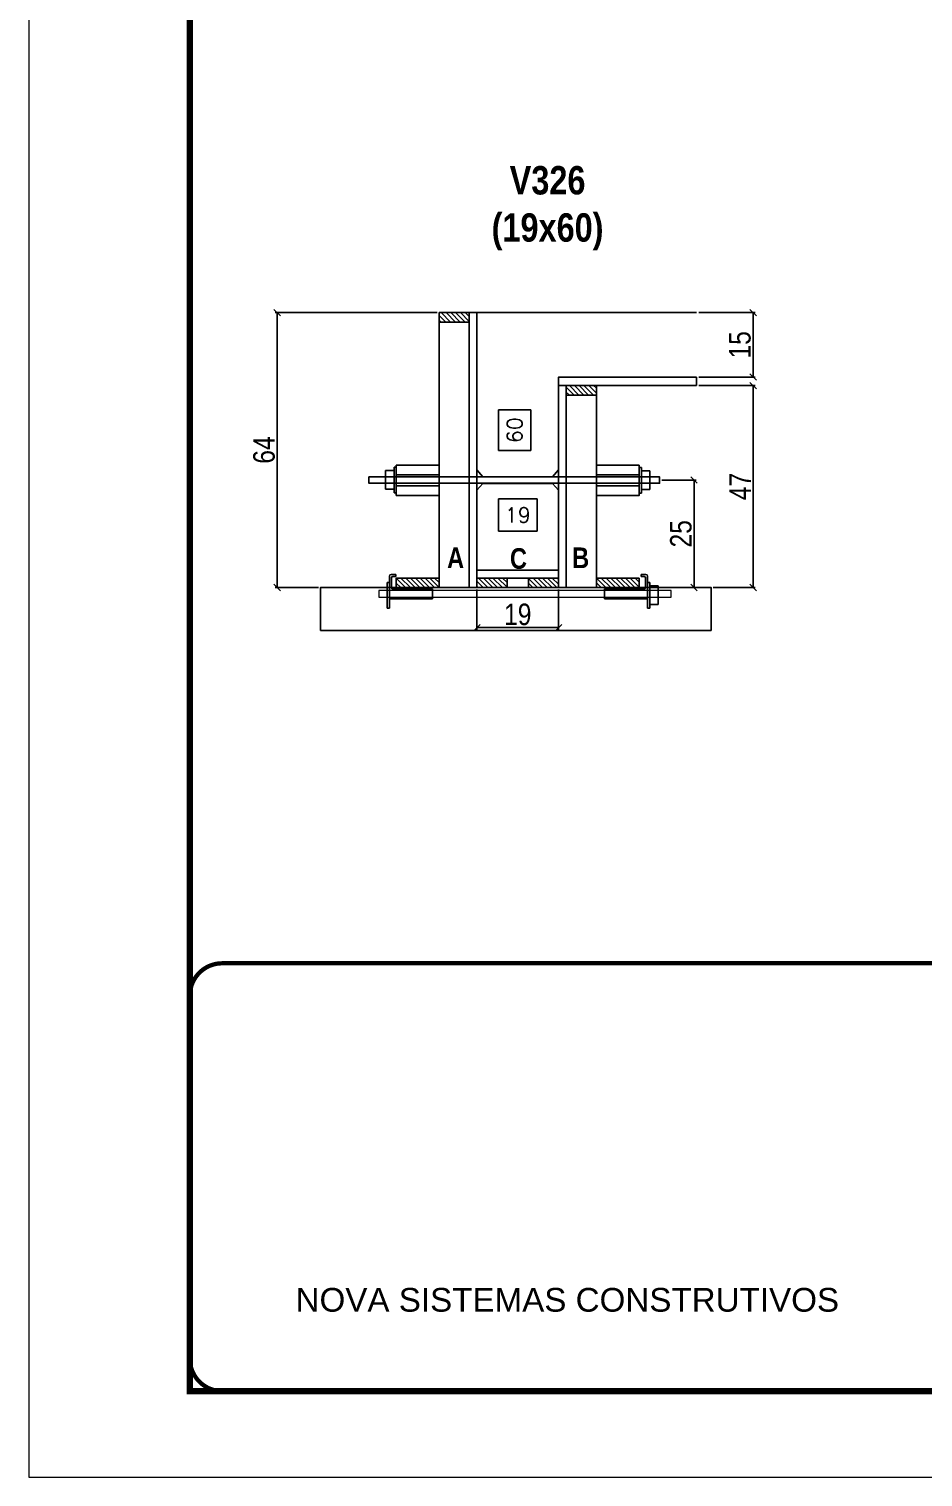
# Model space of a CAD drawing. Extents: x -3394 to 16474, y -5031 to 14397.
# Drawn here: x 5857 to 6274, y 3009 to 3684 of the extents above; entities that cross this region are included whole.
import ezdxf

# ---------------------------------------------------------------- set-up
doc = ezdxf.new("R2010")
doc.units = 0
doc.linetypes.add('CONTINUO', pattern=[0])
doc.linetypes.add('DASHED', pattern=[0.75, 0.5, -0.25])
doc.layers.get('0').update_dxf_attribs({"linetype": 'CONTINUOUS'})
doc.layers.get('Defpoints').update_dxf_attribs({"linetype": 'CONTINUOUS'})
for name, color, linetype in [('1HACHURA MADEIRAS', 1, 'CONTINUOUS'), ('barrote', 251, 'CONTINUOUS'), ('COTA', 241, 'CONTINUOUS'), ('Cota Seção (2x)', 4, 'CONTINUOUS'), ('detalhes', 4, 'CONTINUOUS'), ('NOMENCLATURA', 7, 'CONTINUOUS'), ('Painéis', 200, 'CONTINUOUS'), ('presilha', 1, 'CONTINUOUS'), ('SARR_2.2x10', 60, 'CONTINUOUS'), ('SARR_2.2x7', 40, 'CONTINUOUS'), ('SARR_3.5x7', 81, 'CONTINUOUS'), ('Tubo de PVC', 51, 'CONTINUOUS')]:
    doc.layers.add(name, color=color, linetype=linetype)
for name, color, linetype, lineweight in [('CONCRETO', 251, 'CONTINUOUS', 25), ('Folhas', 255, 'CONTINUOUS', 9), ('SARRAFO DE PRESSAO', 251, 'DASHED', 9), ('SCO-___-LAJ', 2, 'CONTINUOUS', 0)]:
    doc.layers.add(name, color=color, linetype=linetype, lineweight=lineweight)
doc.styles.add('ARIAL', font='arial.ttf')
doc.styles.add('COTA TECNICA 2X', font='techl___.ttf', dxfattribs={"height": 10})
doc.styles.add('ROMANS', font='romans.shx')
doc.styles.add('TECNICA', font='techb___.ttf', dxfattribs={"height": 10})
doc.dimstyles.new('Cota Seção interna', dxfattribs={"dimtxt": 7, "dimasz": 6, "dimexe": 0.18, "dimexo": 2, "dimgap": -4, "dimtad": 3, "dimdec": 1, "dimlfac": 0.5, "dimzin": 12, "dimdsep": 46, "dimtxsty": 'ROMANS', "dimblk": 'ARCHTICK', "dimcen": 0.09, "dimse1": 1, "dimse2": 1, "dimsd1": 1, "dimsd2": 1, "dimclrd": 180, "dimclre": 5, "dimclrt": 1, "dimadec": 0, "dimazin": 3, "dimtfac": 1, "dimtdec": 1, "dimtofl": 0, "dimtmove": 0, "dimatfit": 3, "dimldrblk": 'ARCHTICK', "dimfxl": 1, "dimtolj": 1, "dimtzin": 0, "dimarcsym": 0})
doc.dimstyles.new('SECAO', dxfattribs={"dimscale": 0.333333, "dimtxt": 5, "dimasz": 9, "dimexe": 3, "dimexo": 3, "dimgap": 3, "dimtad": 1, "dimdec": 1, "dimlfac": 0.5, "dimzin": 12, "dimdsep": 46, "dimtxsty": 'COTA TECNICA 2X', "dimblk1": 'OBLIQUE', "dimblk2": 'OBLIQUE', "dimsah": 1, "dimcen": 0.9, "dimclrd": 4, "dimclre": 4, "dimclrt": 240, "dimadec": 1, "dimazin": 3, "dimtfac": 1, "dimtdec": 1, "dimtmove": 0, "dimatfit": 3, "dimfxl": 1, "dimtolj": 1, "dimtzin": 12, "dimarcsym": 0})

# ---------------------------------------------------------------- blocks, each defined once
blk = doc.blocks.new('9999999999')
at = {"color": 30, "linetype": 'CONTINUO', "const_width": 2}
blk.add_lwpolyline([(99583.98, 34230.21), (99583.98, 34414.45, 0.414214), (99568.98, 34429.45), (98228.98, 34429.45, 0.414214), (98213.98, 34414.45), (98213.98, 34245.21, 0.414214), (98228.98, 34230.21), (99583.98, 34230.21)], format="xyb", dxfattribs=at)
at = {"layer": 'Folhas'}
blk.add_lwpolyline([(98138.98, 34190.21), (99623.98, 34190.21), (99623.98, 35240.21), (98138.98, 35240.21)], close=True, dxfattribs=at)
at = {"layer": 'Folhas', "color": 30, "const_width": 3}
blk.add_lwpolyline([(98213.98, 34230.21), (99583.98, 34230.21), (99583.98, 35200.21), (98213.98, 35200.21)], close=True, dxfattribs=at)
at = {"color": 7, "linetype": 'Continuous', "ltscale": 5, "style": 'ARIAL'}
blk.add_text('NOVA SISTEMAS CONSTRUTIVOS', height=11.0592, dxfattribs=at).set_placement((98263.19, 34267.21))
blk = doc.blocks.new('_Oblique')
at = {"color": 0, "linetype": 'ByBlock', "lineweight": -2}
blk.add_line((-0.5, -0.5), (0.5, 0.5), dxfattribs=at)
blk = doc.blocks.new('*D1222')
at = {"layer": 'COTA', "color": 4, "lineweight": -2, "transparency": 16777216}
for p, q in [((6065.94, 3422.63), (6065.94, 3403.96)), ((6103.94, 3422.63), (6103.94, 3403.96)), ((6065.94, 3404.96), (6103.94, 3404.96))]:
    blk.add_line(p, q, dxfattribs=at)
at = {"layer": 'Defpoints', "color": 0, "transparency": 16777216}
for p in [(6065.94, 3423.63), (6103.94, 3423.63), (6103.94, 3404.96)]:
    blk.add_point(p, dxfattribs=at)
at = {"layer": 'COTA', "color": 4, "lineweight": -2, "transparency": 16777216, "xscale": 3, "yscale": 3, "zscale": 3, "rotation": 180}
blk.add_blockref('_Oblique', (6065.94, 3404.96), dxfattribs=at)
at = {"layer": 'COTA', "color": 4, "lineweight": -2, "transparency": 16777216, "xscale": 3, "yscale": 3, "zscale": 3}
blk.add_blockref('_Oblique', (6103.94, 3404.96), dxfattribs=at)
at = {"layer": 'COTA', "color": 240, "transparency": 16777216, "insert": (6084.94, 3411.05), "char_height": 10, "attachment_point": 5, "style": 'COTA TECNICA 2X'}
blk.add_mtext('\\A1;19', dxfattribs=at)
blk = doc.blocks.new('PRESILHA METÁLICA 1')
at = {"layer": 'presilha'}
for p, q in [((12, 21), (8.6, 21)), ((12, 21), (12, 19.5)), ((0, 13), (6, 13)), ((0, 13), (0, 0)), ((6, 15.5), (7.5, 15.5)), ((6, -2.5), (6, 15.5)), ((6, 13), (6, 0)), ((7.5, 10.6), (7.5, 19.9)), ((7.5, 15.5), (7.5, -2.5)), ((9, 11.6), (9, 18.9)), ((12, 19.5), (9.6, 19.5)), ((37.5, 11), (9.6, 11)), ((37.5, 11), (37.5, 4.1)), ((6, 0), (0, 0)), ((37.5, 4.1), (7.5, 4.1)), ((7.5, -2.5), (6, -2.5))]:
    blk.add_line(p, q, dxfattribs=at)
for centre, radius, start, end in [((8.6, 19.9), 1.14, 90, 180), ((9.6, 18.9), 0.57, 90, 180), ((9.6, 11.6), 0.57, 180, 270)]:
    blk.add_arc(centre, radius, start, end, dxfattribs=at)
blk = doc.blocks.new('PRESILHA METÁLICA 2')
at = {"layer": 'presilha'}
for p, q in [((-5.2, 23.5), (-5.2, 22)), ((-5.2, 23.5), (-1.9, 23.5)), ((-5.2, 22), (-2.8, 22)), ((-2.2, 14.1), (-2.2, 21.4)), ((-0.8, 14.6), (-0.8, 22.4)), ((-30.8, 13.5), (-30.8, 6.6)), ((-30.8, 13.5), (-2.8, 13.5)), ((0.8, 18), (-0.8, 18)), ((-0.8, 18), (-0.8, 0)), ((0.8, 0), (0.8, 18)), ((-30.8, 6.6), (-0.8, 6.6)), ((-0.8, 0), (0.8, 0))]:
    blk.add_line(p, q, dxfattribs=at)
for centre, radius, start, end in [((-2.8, 21.4), 0.57, 0, 90), ((-1.9, 22.4), 1.14, 0, 90), ((-2.8, 14.1), 0.57, 270, 0)]:
    blk.add_arc(centre, radius, start, end, dxfattribs=at)
blk = doc.blocks.new('*D1223')
at = {"layer": 'COTA', "color": 4, "lineweight": -2, "transparency": 16777216}
for p, q in [((6169.24, 3517.63), (6195.59, 3517.63)), ((6194.59, 3517.63), (6194.59, 3423.63)), ((6175.99, 3423.63), (6195.59, 3423.63))]:
    blk.add_line(p, q, dxfattribs=at)
at = {"layer": 'Defpoints', "color": 0, "transparency": 16777216}
for p in [(6168.24, 3517.63), (6174.99, 3423.63), (6194.59, 3423.63)]:
    blk.add_point(p, dxfattribs=at)
at = {"layer": 'COTA', "color": 4, "lineweight": -2, "transparency": 16777216, "xscale": 3, "yscale": 3, "zscale": 3}
for p, rotation in [((6194.59, 3517.63), 90), ((6194.59, 3423.63), 270)]:
    blk.add_blockref('_Oblique', p, dxfattribs=dict(at, rotation=rotation))
at = {"layer": 'COTA', "color": 240, "transparency": 16777216, "insert": (6188.52, 3470.63), "char_height": 10, "attachment_point": 5, "rotation": 90, "style": 'COTA TECNICA 2X'}
blk.add_mtext('\\A1;47', dxfattribs=at)
blk = doc.blocks.new('*D1224')
at = {"layer": 'Cota Seção (2x)', "color": 180, "lineweight": -2, "transparency": 16777216}
for p, q in [((6091.01, 3506.4), (6076.01, 3506.4)), ((6076.01, 3506.4), (6076.01, 3487.4)), ((6091.01, 3487.4), (6091.01, 3506.4)), ((6076.01, 3487.4), (6091.01, 3487.4))]:
    blk.add_line(p, q, dxfattribs=at)
at = {"layer": 'Defpoints', "color": 0, "transparency": 16777216}
for p in [(6065.94, 3551.63), (6095.01, 3551.63), (6073.36, 3431.63)]:
    blk.add_point(p, dxfattribs=at)
at = {"layer": 'Cota Seção (2x)', "color": 1, "transparency": 16777216, "insert": (6083.51, 3496.9), "char_height": 7, "attachment_point": 5, "rotation": 90, "style": 'ROMANS'}
blk.add_mtext('\\A1;60', dxfattribs=at)
blk = doc.blocks.new('_ArchTick')
at = {"color": 0, "linetype": 'ByBlock', "const_width": 0.15}
blk.add_lwpolyline([(-0.5, -0.5), (0.5, 0.5)], dxfattribs=at)
blk = doc.blocks.new('*D1225')
at = {"layer": 'COTA', "color": 4, "lineweight": -2, "transparency": 16777216}
for p, q in [((6169.24, 3551.63), (6195.59, 3551.63)), ((6194.59, 3521.63), (6194.59, 3551.63)), ((6169.24, 3521.63), (6195.59, 3521.63))]:
    blk.add_line(p, q, dxfattribs=at)
at = {"layer": 'Defpoints', "color": 0, "transparency": 16777216}
for p in [(6168.24, 3551.63), (6194.59, 3551.63), (6168.24, 3521.63)]:
    blk.add_point(p, dxfattribs=at)
at = {"layer": 'COTA', "color": 4, "lineweight": -2, "transparency": 16777216, "xscale": 3, "yscale": 3, "zscale": 3}
for p, rotation in [((6194.59, 3551.63), 90), ((6194.59, 3521.63), 270)]:
    blk.add_blockref('_Oblique', p, dxfattribs=dict(at, rotation=rotation))
at = {"layer": 'COTA', "color": 240, "transparency": 16777216, "insert": (6188.48, 3536.63), "char_height": 10, "attachment_point": 5, "rotation": 90, "style": 'COTA TECNICA 2X'}
blk.add_mtext('\\A1;15', dxfattribs=at)
blk = doc.blocks.new('*D1226')
at = {"layer": 'COTA', "color": 4, "lineweight": -2, "transparency": 16777216}
for p, q in [((6047.34, 3551.63), (5971.87, 3551.63)), ((5972.87, 3423.63), (5972.87, 3551.63)), ((5992.08, 3423.63), (5971.87, 3423.63))]:
    blk.add_line(p, q, dxfattribs=at)
at = {"layer": 'Defpoints', "color": 0, "transparency": 16777216}
for p in [(5972.87, 3551.63), (6048.34, 3551.63), (5993.08, 3423.63)]:
    blk.add_point(p, dxfattribs=at)
at = {"layer": 'COTA', "color": 4, "lineweight": -2, "transparency": 16777216, "xscale": 3, "yscale": 3, "zscale": 3}
for p, rotation in [((5972.87, 3551.63), 90), ((5972.87, 3423.63), 270)]:
    blk.add_blockref('_Oblique', p, dxfattribs=dict(at, rotation=rotation))
at = {"layer": 'COTA', "color": 240, "transparency": 16777216, "insert": (5966.77, 3487.63), "char_height": 10, "attachment_point": 5, "rotation": 90, "style": 'COTA TECNICA 2X'}
blk.add_mtext('\\A1;64', dxfattribs=at)
blk = doc.blocks.new('*D1227')
at = {"layer": 'COTA', "color": 4, "lineweight": -2, "transparency": 16777216}
for p, q in [((6152.02, 3473.63), (6168.07, 3473.63)), ((6167.07, 3423.63), (6167.07, 3473.63)), ((6142.54, 3423.63), (6168.07, 3423.63))]:
    blk.add_line(p, q, dxfattribs=at)
at = {"layer": 'Defpoints', "color": 0, "transparency": 16777216}
for p in [(6151.02, 3473.63), (6167.07, 3473.63), (6141.54, 3423.63)]:
    blk.add_point(p, dxfattribs=at)
at = {"layer": 'COTA', "color": 4, "lineweight": -2, "transparency": 16777216, "xscale": 3, "yscale": 3, "zscale": 3}
for p, rotation in [((6167.07, 3473.63), 90), ((6167.07, 3423.63), 270)]:
    blk.add_blockref('_Oblique', p, dxfattribs=dict(at, rotation=rotation))
at = {"layer": 'COTA', "color": 240, "transparency": 16777216, "insert": (6160.96, 3448.63), "char_height": 10, "attachment_point": 5, "rotation": 90, "style": 'COTA TECNICA 2X'}
blk.add_mtext('\\A1;25', dxfattribs=at)
blk = doc.blocks.new('*D1306')
at = {"layer": 'Cota Seção (2x)', "color": 180, "lineweight": -2, "transparency": 16777216}
for p, q in [((6093.94, 3464.85), (6075.94, 3464.85)), ((6075.94, 3464.85), (6075.94, 3449.85)), ((6093.94, 3449.85), (6093.94, 3464.85)), ((6075.94, 3449.85), (6093.94, 3449.85))]:
    blk.add_line(p, q, dxfattribs=at)
at = {"layer": 'Defpoints', "color": 0, "transparency": 16777216}
for p in [(6065.94, 3445.85), (6065.94, 3431.63), (6103.94, 3431.63)]:
    blk.add_point(p, dxfattribs=at)
at = {"layer": 'Cota Seção (2x)', "color": 1, "transparency": 16777216, "insert": (6084.94, 3457.35), "char_height": 7, "attachment_point": 5, "style": 'ROMANS'}
blk.add_mtext('\\A1;19', dxfattribs=at)

msp = doc.modelspace()

# ---------------------------------------------------------------- hatches: boundary and pattern name
at = {"layer": 'SARR_2.2x10'}
h = msp.add_hatch(dxfattribs=at)
h.set_pattern_fill('ANSI31', color=256, scale=0.5, angle=90)
h.set_pattern_definition([(135, (39239.3624, -120088.5371), (-1.122532015, -1.122532015), [])])
h.paths.add_polyline_path([(6048.34, 3428.03), (6048.34, 3423.63), (6028.34, 3423.63), (6028.34, 3428.03)])
h = msp.add_hatch(dxfattribs=at)
h.set_pattern_fill('ANSI31', color=256, scale=0.5, angle=90)
h.set_pattern_definition([(135, (39126.1624, -120088.5371), (-1.122532015, -1.122532015), [])])
h.paths.add_polyline_path([(6141.54, 3428.03), (6141.54, 3423.63), (6121.54, 3423.63), (6121.54, 3428.03)])
at = {"layer": 'SARR_2.2x7'}
h = msp.add_hatch(dxfattribs=at)
h.set_pattern_fill('ANSI31', color=256, scale=0.5, angle=90)
h.set_pattern_definition([(135, (39130.1624, -119964.9371), (-1.122532015, -1.122532015), [])])
h.paths.add_polyline_path([(6062.34, 3551.63), (6062.34, 3547.23), (6048.34, 3547.23), (6048.34, 3551.63)])
h = msp.add_hatch(dxfattribs=at)
h.set_pattern_fill('ANSI31', color=256, scale=0.5, angle=90)
h.set_pattern_definition([(135, (39070.9624, -119998.9371), (-1.122532015, -1.122532015), [])])
h.paths.add_polyline_path([(6121.54, 3517.63), (6121.54, 3513.23), (6107.54, 3513.23), (6107.54, 3517.63)])
h = msp.add_hatch(dxfattribs=at)
h.set_pattern_fill('ANSI31', color=256, scale=0.5, angle=90)
h.set_pattern_definition([(135, (39277.7624, -120088.5371), (-1.122532015, -1.122532015), [])])
h.paths.add_polyline_path([(6079.94, 3428.03), (6079.94, 3423.63), (6065.94, 3423.63), (6065.94, 3428.03)])
h = msp.add_hatch(dxfattribs=at)
h.set_pattern_fill('ANSI31', color=256, scale=0.5, angle=90)
h.set_pattern_definition([(135, (39253.7624, -120088.5371), (-1.122532015, -1.122532015), [])])
h.paths.add_polyline_path([(6103.94, 3428.03), (6103.94, 3423.63), (6089.94, 3423.63), (6089.94, 3428.03)])

# ---------------------------------------------------------------- linework, layer by layer
at = {"layer": '1HACHURA MADEIRAS', "elevation": 0}
for points in [[(6048.34, 3480.54), (6028.34, 3480.54), (6028.34, 3476.14), (6048.34, 3476.14)], [(6048.34, 3470.94), (6028.34, 3470.94), (6028.34, 3466.54), (6048.34, 3466.54)]]:
    msp.add_lwpolyline(points, close=True, dxfattribs=at)
at = {"layer": '1HACHURA MADEIRAS'}
for points in [[(6141.54, 3480.54), (6121.54, 3480.54), (6121.54, 3476.14), (6141.54, 3476.14)], [(6141.54, 3470.94), (6121.54, 3470.94), (6121.54, 3466.54), (6141.54, 3466.54)]]:
    msp.add_lwpolyline(points, close=True, dxfattribs=at)
at = {"layer": 'barrote', "elevation": 0}
msp.add_lwpolyline([(6174.99, 3403.63), (5993.08, 3403.63), (5993.08, 3423.63), (6174.99, 3423.63)], close=True, dxfattribs=at)
at = {"layer": 'CONCRETO', "linetype": 'Continuous'}
msp.add_line((6065.94, 3551.63), (6168.24, 3551.63), dxfattribs=at)
at = {"layer": 'detalhes', "color": 250}
msp.add_line((6174.99, 3403.63), (6174.99, 3423.63), dxfattribs=at)
at = {"layer": 'Painéis', "linetype": 'Continuous'}
msp.add_line((6168.24, 3517.63), (6168.24, 3521.63), dxfattribs=at)
at = {"layer": 'Painéis', "linetype": 'Continuous', "elevation": 0}
for points in [[(6062.34, 3423.63), (6062.34, 3551.63), (6065.94, 3551.63), (6065.94, 3423.63)], [(6107.54, 3423.63), (6107.54, 3517.63), (6103.94, 3517.63), (6103.94, 3423.63)], [(6065.94, 3431.63), (6103.94, 3431.63), (6103.94, 3428.03), (6065.94, 3428.03)]]:
    msp.add_lwpolyline(points, close=True, dxfattribs=at)
at = {"layer": 'Painéis', "linetype": 'Continuous'}
msp.add_lwpolyline([(6168.24, 3517.63), (6103.94, 3517.63), (6103.94, 3521.63), (6168.24, 3521.63)], dxfattribs=at)
at = {"layer": 'presilha'}
for p, q in [((6027.34, 3479.73), (6028.34, 3479.73)), ((6027.34, 3467.73), (6027.34, 3479.73)), ((6028.34, 3479.73), (6028.34, 3467.73)), ((6023.34, 3478.07), (6027.34, 3478.07)), ((6023.34, 3478.07), (6023.34, 3469.4)), ((6027.34, 3478.07), (6027.34, 3469.4)), ((6142.54, 3479.54, 0), (6141.54, 3479.54, 0)), ((6141.54, 3479.54, 0), (6141.54, 3467.54, 0)), ((6142.54, 3467.54, 0), (6142.54, 3479.54, 0)), ((6146.54, 3477.88, 0), (6142.54, 3477.88, 0)), ((6142.54, 3477.88, 0), (6142.54, 3469.21, 0)), ((6146.54, 3477.88, 0), (6146.54, 3469.21, 0)), ((6027.34, 3469.4), (6023.34, 3469.4)), ((6028.34, 3467.73), (6027.34, 3467.73)), ((6141.54, 3467.54, 0), (6142.54, 3467.54, 0)), ((6142.54, 3469.21, 0), (6146.54, 3469.21, 0))]:
    msp.add_line(p, q, dxfattribs=at)
at = {"layer": 'presilha', "elevation": 0}
msp.add_lwpolyline([(6015.56, 3475.13), (6151.02, 3475.13), (6151.02, 3472.13), (6015.56, 3472.13)], close=True, dxfattribs=at)
at = {"layer": 'SARR_2.2x10', "elevation": 0}
for points in [[(6048.34, 3428.03), (6028.34, 3428.03), (6028.34, 3423.63), (6048.34, 3423.63)], [(6141.54, 3428.03), (6121.54, 3428.03), (6121.54, 3423.63), (6141.54, 3423.63)]]:
    msp.add_lwpolyline(points, close=True, dxfattribs=at)
at = {"layer": 'SARR_2.2x7', "elevation": 0}
for points in [[(6048.34, 3551.63), (6062.34, 3551.63), (6062.34, 3547.23), (6048.34, 3547.23)], [(6107.54, 3517.63), (6121.54, 3517.63), (6121.54, 3513.23), (6107.54, 3513.23)], [(6079.94, 3428.03), (6065.94, 3428.03), (6065.94, 3423.63), (6079.94, 3423.63)], [(6103.94, 3428.03), (6089.94, 3428.03), (6089.94, 3423.63), (6103.94, 3423.63)]]:
    msp.add_lwpolyline(points, close=True, dxfattribs=at)
at = {"layer": 'SARR_3.5x7', "elevation": 0}
for points in [[(6062.34, 3547.23), (6048.34, 3547.23), (6048.34, 3423.63), (6062.34, 3423.63)], [(6121.54, 3513.23), (6107.54, 3513.23), (6107.54, 3423.63), (6121.54, 3423.63)]]:
    msp.add_lwpolyline(points, close=True, dxfattribs=at)
at = {"layer": 'SCO-___-LAJ', "color": 1, "elevation": 0}
msp.add_lwpolyline([(6156.39, 3422.3), (6020.23, 3422.3), (6020.23, 3419.1), (6156.39, 3419.1)], close=True, dxfattribs=at)
at = {"layer": 'Tubo de PVC', "elevation": 0}
msp.add_lwpolyline([(6103.94, 3478.38), (6103.94, 3468.89), (6101.14, 3472.04), (6068.74, 3472.04), (6065.94, 3468.89), (6065.94, 3478.38), (6068.74, 3475.23), (6101.14, 3475.23)], close=True, dxfattribs=at)

# ---------------------------------------------------------------- block references
at = {"layer": 'presilha', "xscale": -0.6666666666666666, "yscale": 0.6666666666666666, "zscale": 0.6666666666666666}
for name, p in [('PRESILHA METÁLICA 2', (6024.66, 3414)), ('PRESILHA METÁLICA 1', (6150.41, 3415.67))]:
    msp.add_blockref(name, p, dxfattribs=at)
at = {"layer": 'SARRAFO DE PRESSAO', "color": 6, "linetype": 'ByBlock'}
msp.add_blockref('9999999999', (-92281.77, -31180.83), dxfattribs=at)

# ---------------------------------------------------------------- texts
at = {"layer": 'detalhes', "style": 'TECNICA'}
for s, p in [('A', (6052.01, 3432.65)), ('C', (6081.3, 3432.34)), ('B', (6110.27, 3432.65))]:
    msp.add_text(s, height=9.6, dxfattribs=at).set_placement(p)
at = {"layer": 'NOMENCLATURA', "insert": (6098.82, 3619.88), "char_height": 13.2, "attachment_point": 2, "style": 'TECNICA'}
msp.add_mtext_dynamic_manual_height_columns('V326\\P(19x60)', width=13.2, gutter_width=1, heights=[0], dxfattribs=at)

# ---------------------------------------------------------------- dimensions: what is measured, and where the dimension line sits
at = {"layer": 'COTA'}
for base, p1, p2, picture, middle in [((5972.87, 3551.63), (5993.08, 3423.63), (6048.34, 3551.63), '*D1226', (5972.87, 3487.63)), ((6194.59, 3551.63), (6168.24, 3521.63), (6168.24, 3551.63), '*D1225', (6194.59, 3536.63))]:
    dim = msp.add_linear_dim(base=base, p1=p1, p2=p2, angle=90, dimstyle='SECAO', dxfattribs=at)
    dim.commit()
    dim.dimension.update_dxf_attribs({"geometry": picture, "text_midpoint": middle, "dimtype": 160})
for base, p1, p2, picture, middle in [((6194.59, 3423.63), (6168.24, 3517.63), (6174.99, 3423.63), '*D1223', (6188.52, 3470.63)), ((6167.07, 3473.63), (6141.54, 3423.63), (6151.02, 3473.63), '*D1227', (6160.96, 3448.63))]:
    dim = msp.add_linear_dim(base=base, p1=p1, p2=p2, angle=90, dimstyle='SECAO', dxfattribs=at)
    dim.commit()
    dim.dimension.update_dxf_attribs({"geometry": picture, "text_midpoint": middle})
dim = msp.add_linear_dim(base=(6103.94, 3404.96), p1=(6065.94, 3423.63), p2=(6103.94, 3423.63), dimstyle='SECAO', dxfattribs=at)
dim.commit()
dim.dimension.update_dxf_attribs({"geometry": '*D1222', "text_midpoint": (6084.94, 3404.96), "dimtype": 160})
at = {"layer": 'Cota Seção (2x)'}
dim = msp.add_linear_dim(base=(6095.01, 3551.63), p1=(6073.36, 3431.63), p2=(6065.94, 3551.63), angle=90, dimstyle='Cota Seção interna', dxfattribs=at)
dim.commit()
dim.dimension.update_dxf_attribs({"geometry": '*D1224', "text_midpoint": (6095.01, 3496.9), "dimtype": 160})
dim = msp.add_linear_dim(base=(6065.94, 3445.85), p1=(6103.94, 3431.63), p2=(6065.94, 3431.63), dimstyle='Cota Seção interna', dxfattribs=at)
dim.commit()
dim.dimension.update_dxf_attribs({"geometry": '*D1306', "text_midpoint": (6084.94, 3457.35)})

doc.saveas('drawing.dxf')
